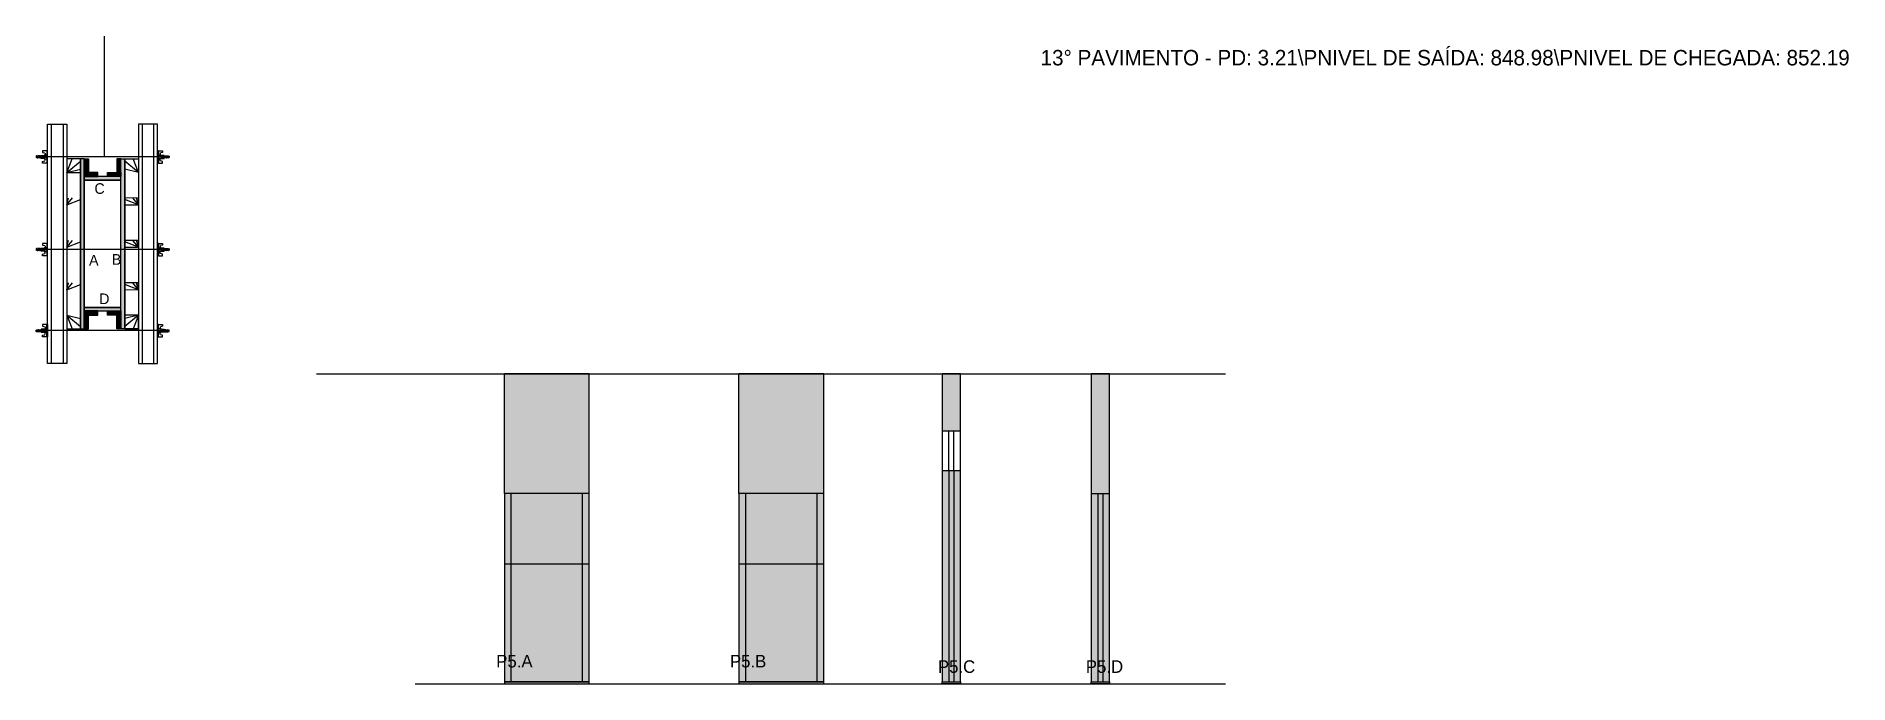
# Model space of a CAD drawing. Header units: metres. Extents: x 4560 to 6439, y 11039 to 11710.
import ezdxf

# ---------------------------------------------------------------- set-up
doc = ezdxf.new("R2010")
doc.units = ezdxf.units.M
for name, color, linetype in [('CHAPA', 7, 'Continuous'), ('COTA', 7, 'Continuous'), ('Hachura', 7, 'Continuous'), ('Madeira', 7, 'Continuous'), ('NOMENCLATURA', 7, 'Continuous'), ('Nível', 7, 'Continuous'), ('Painéis', 7, 'Continuous'), ('Perfil Metálico', 7, 'Continuous'), ('SARR_2.2x7', 7, 'Continuous'), ('SARRAFO', 7, 'Continuous'), ('Texto Seção', 7, 'Continuous'), ('TEXTO_GERAL', 7, 'Continuous')]:
    doc.layers.add(name, color=color, linetype=linetype)

msp = doc.modelspace()

# ---------------------------------------------------------------- hatches: boundary and pattern name
at = {"layer": 'COTA'}
h = msp.add_hatch(color=7, dxfattribs=at)
h.dxf.hatch_style = 1
h.paths.add_polyline_path([(5045.4, 11236.2), (5133.4, 11236.2), (5133.4, 11236.2), (5133.4, 11360.2), (5133.4, 11360.2), (5045.4, 11360.2), (5045.4, 11360.2), (5045.4, 11236.2)])
h = msp.add_hatch(color=7, dxfattribs=at)
h.dxf.hatch_style = 1
h.paths.add_polyline_path([(5288.5, 11236.2), (5376.5, 11236.2), (5376.5, 11236.2), (5376.5, 11360.2), (5376.5, 11360.2), (5288.5, 11360.2), (5288.5, 11360.2), (5288.5, 11236.2)])
h = msp.add_hatch(color=7, dxfattribs=at)
h.dxf.hatch_style = 1
h.paths.add_polyline_path([(5499.1, 11301.2), (5518.1, 11301.2), (5518.1, 11301.2), (5518.1, 11360.2), (5518.1, 11360.2), (5499.1, 11360.2), (5499.1, 11360.2), (5499.1, 11301.2)])
h = msp.add_hatch(color=7, dxfattribs=at)
h.dxf.hatch_style = 1
h.paths.add_polyline_path([(5672.5, 11236.2), (5672.5, 11360.2), (5672.5, 11360.2), (5653.5, 11360.2), (5653.5, 11360.2), (5653.5, 11236.2), (5653.5, 11236.2), (5672.5, 11236.2)])
at = {"layer": 'Hachura'}
h = msp.add_hatch(color=7, dxfattribs=at)
h.dxf.hatch_style = 1
h.paths.add_polyline_path([(4610, 11583), (4606, 11583), (4606, 11583), (4606, 11407), (4606, 11407), (4610, 11407), (4610, 11407), (4610, 11583)])
h = msp.add_hatch(color=7, dxfattribs=at)
h.dxf.hatch_style = 1
h.paths.add_polyline_path([(4610, 11569), (4614.4, 11569), (4614.4, 11569), (4614.4, 11583), (4614.4, 11583), (4610, 11583), (4610, 11583), (4610, 11569)])
h = msp.add_hatch(color=7, dxfattribs=at)
h.dxf.hatch_style = 1
h.paths.add_polyline_path([(4648, 11569), (4643.6, 11569), (4643.6, 11569), (4643.6, 11583), (4643.6, 11583), (4648, 11583), (4648, 11583), (4648, 11569)])
h = msp.add_hatch(color=7, dxfattribs=at)
h.dxf.hatch_style = 1
h.paths.add_polyline_path([(4648, 11583), (4652, 11583), (4652, 11583), (4652, 11407), (4652, 11407), (4648, 11407), (4648, 11407), (4648, 11583)])
h = msp.add_hatch(color=7, dxfattribs=at)
h.dxf.hatch_style = 1
h.paths.add_polyline_path([(4610, 11564.6), (4610, 11569), (4610, 11569), (4624, 11569), (4624, 11569), (4624, 11564.6), (4624, 11564.6), (4610, 11564.6)])
h = msp.add_hatch(color=7, dxfattribs=at)
h.dxf.hatch_style = 1
h.paths.add_polyline_path([(4648, 11561), (4648, 11564.6), (4648, 11564.6), (4610, 11564.6), (4610, 11564.6), (4610, 11561), (4610, 11561), (4648, 11561)])
h = msp.add_hatch(color=7, dxfattribs=at)
h.dxf.hatch_style = 1
h.paths.add_polyline_path([(4648, 11561), (4648, 11564.6), (4648, 11564.6), (4610, 11564.6), (4610, 11564.6), (4610, 11561), (4610, 11561), (4648, 11561)])
h = msp.add_hatch(color=7, dxfattribs=at)
h.dxf.hatch_style = 1
h.paths.add_polyline_path([(4648, 11564.6), (4648, 11569), (4648, 11569), (4634, 11569), (4634, 11569), (4634, 11564.6), (4634, 11564.6), (4648, 11564.6)])
h = msp.add_hatch(color=7, dxfattribs=at)
h.dxf.hatch_style = 1
h.paths.add_polyline_path([(4648, 11425.4), (4648, 11429), (4648, 11429), (4610, 11429), (4610, 11429), (4610, 11425.4), (4610, 11425.4), (4648, 11425.4)])
h = msp.add_hatch(color=7, dxfattribs=at)
h.dxf.hatch_style = 1
h.paths.add_polyline_path([(4648, 11425.4), (4648, 11429), (4648, 11429), (4610, 11429), (4610, 11429), (4610, 11425.4), (4610, 11425.4), (4648, 11425.4)])
h = msp.add_hatch(color=7, dxfattribs=at)
h.dxf.hatch_style = 1
h.paths.add_polyline_path([(4610, 11421), (4610, 11425.4), (4610, 11425.4), (4624, 11425.4), (4624, 11425.4), (4624, 11421), (4624, 11421), (4610, 11421)])
h = msp.add_hatch(color=7, dxfattribs=at)
h.dxf.hatch_style = 1
h.paths.add_polyline_path([(4648, 11421), (4648, 11425.4), (4648, 11425.4), (4634, 11425.4), (4634, 11425.4), (4634, 11421), (4634, 11421), (4648, 11421)])
h = msp.add_hatch(color=7, dxfattribs=at)
h.dxf.hatch_style = 1
h.paths.add_polyline_path([(4610, 11421), (4614.4, 11421), (4614.4, 11421), (4614.4, 11407), (4614.4, 11407), (4610, 11407), (4610, 11407), (4610, 11421)])
h = msp.add_hatch(color=7, dxfattribs=at)
h.dxf.hatch_style = 1
h.paths.add_polyline_path([(4648, 11421), (4643.6, 11421), (4643.6, 11421), (4643.6, 11407), (4643.6, 11407), (4648, 11407), (4648, 11407), (4648, 11421)])
h = msp.add_hatch(color=7, dxfattribs=at)
h.dxf.hatch_style = 1
h.paths.add_polyline_path([(5518.1, 11039.2), (5518.1, 11260.2), (5518.1, 11260.2), (5499.1, 11260.2), (5499.1, 11260.2), (5499.1, 11039.2), (5499.1, 11039.2), (5518.1, 11039.2)])
h = msp.add_hatch(color=7, dxfattribs=at)
h.dxf.hatch_style = 1
h.paths.add_polyline_path([(5045.4, 11236.2), (5045.4, 11163.2), (5045.4, 11163.2), (5133.4, 11163.2), (5133.4, 11163.2), (5133.4, 11236.2), (5133.4, 11236.2), (5045.4, 11236.2)])
h = msp.add_hatch(color=7, dxfattribs=at)
h.dxf.hatch_style = 1
h.paths.add_polyline_path([(5288.5, 11236.2), (5288.5, 11163.2), (5288.5, 11163.2), (5376.5, 11163.2), (5376.5, 11163.2), (5376.5, 11236.2), (5376.5, 11236.2), (5288.5, 11236.2)])
h = msp.add_hatch(color=7, dxfattribs=at)
h.dxf.hatch_style = 1
h.paths.add_polyline_path([(5672.5, 11039.2), (5672.5, 11236.2), (5672.5, 11236.2), (5653.5, 11236.2), (5653.5, 11236.2), (5653.5, 11039.2), (5653.5, 11039.2), (5672.5, 11039.2)])
h = msp.add_hatch(color=7, dxfattribs=at)
h.dxf.hatch_style = 1
h.paths.add_polyline_path([(5133.4, 11039.2), (5133.4, 11163.2), (5133.4, 11163.2), (5045.4, 11163.2), (5045.4, 11163.2), (5045.4, 11039.2), (5045.4, 11039.2), (5133.4, 11039.2)])
h = msp.add_hatch(color=7, dxfattribs=at)
h.dxf.hatch_style = 1
h.paths.add_polyline_path([(5376.5, 11163.2), (5288.5, 11163.2), (5288.5, 11163.2), (5288.5, 11039.2), (5288.5, 11039.2), (5376.5, 11039.2), (5376.5, 11039.2), (5376.5, 11163.2)])

# ---------------------------------------------------------------- linework, layer by layer
at = {"layer": 'CHAPA', "color": 7, "lineweight": 25}
for points in [[(4610, 11583), (4606, 11583), (4606, 11407), (4610, 11407)], [(4610, 11583), (4606, 11583), (4606, 11407), (4610, 11407)], [(4648, 11583), (4652, 11583), (4652, 11407), (4648, 11407)], [(4648, 11583), (4652, 11583), (4652, 11407), (4648, 11407)], [(4648, 11561), (4648, 11564.6), (4610, 11564.6), (4610, 11561)], [(4648, 11561), (4648, 11564.6), (4610, 11564.6), (4610, 11561)], [(4648, 11425.4), (4648, 11429), (4610, 11429), (4610, 11425.4)], [(4648, 11425.4), (4648, 11429), (4610, 11429), (4610, 11425.4)]]:
    msp.add_lwpolyline(points, close=True, dxfattribs=at)
at = {"layer": 'COTA', "color": 7, "lineweight": 25}
for p, q in [((5133.4, 11360.2), (5045.4, 11360.2)), ((5045.4, 11236.2), (5045.4, 11360.2)), ((5133.4, 11236.2), (5133.4, 11360.2)), ((5376.5, 11360.2), (5288.5, 11360.2)), ((5288.5, 11236.2), (5288.5, 11360.2)), ((5376.5, 11236.2), (5376.5, 11360.2))]:
    msp.add_line(p, q, dxfattribs=at)
for points in [[(5518.1, 11301.2), (5518.1, 11360.2), (5499.1, 11360.2), (5499.1, 11301.2)], [(5672.5, 11236.2), (5672.5, 11360.2), (5653.5, 11360.2), (5653.5, 11236.2)]]:
    msp.add_lwpolyline(points, dxfattribs=at)
at = {"layer": 'Defpoints', "color": 7, "lineweight": 25}
msp.add_line((4630.9, 11585), (4630.9, 11710), dxfattribs=at)
at = {"layer": 'Hachura', "color": 7, "lineweight": 25}
for p, q in [((4572, 11591.4), (4566.8, 11591.4)), ((4566.8, 11591.4), (4566.8, 11589.7)), ((4571, 11591.3), (4572, 11591.3)), ((4571, 11591.1), (4572, 11591.1)), ((4571, 11590.7), (4572, 11590.7)), ((4571.1, 11591.4), (4571.1, 11578.5)), ((4571.1, 11591.4), (4571.1, 11586.3)), ((4572, 11578.5), (4572, 11591.4)), ((4686, 11578.5), (4686, 11591.4)), ((4686, 11591.4), (4691.1, 11591.4)), ((4686.9, 11591.3), (4686, 11591.3)), ((4686.9, 11591.1), (4686, 11591.1)), ((4686.9, 11590.7), (4686, 11590.7)), ((4686.9, 11591.4), (4686.9, 11578.5)), ((4686.9, 11591.4), (4686.9, 11586.3)), ((4691.1, 11591.4), (4691.1, 11589.7)), ((4560.5, 11586), (4560.2, 11585.7)), ((4560.2, 11585.7), (4560.2, 11584.4)), ((4560.5, 11584.1), (4560.2, 11584.4)), ((4560.8, 11586), (4560.5, 11586)), ((4560.5, 11586), (4560.5, 11586)), ((4560.5, 11584.1), (4560.5, 11586)), ((4561.1, 11584.1), (4560.5, 11585.3)), ((4561.1, 11584), (4560.5, 11585.1)), ((4560.5, 11584.6), (4560.8, 11583.9)), ((4560.5, 11584.3), (4560.6, 11584.1)), ((4560.6, 11584.1), (4560.5, 11584.1)), ((4560.8, 11586), (4561.8, 11584.1)), ((4560.8, 11586), (4561.8, 11584.1)), ((4560.9, 11586.1), (4562, 11583.9)), ((4562.2, 11584), (4561.1, 11586.1)), ((4561.1, 11584.1), (4561.8, 11584.1)), ((4562, 11586), (4561.3, 11586)), ((4562.3, 11584.1), (4561.3, 11586)), ((4562, 11586), (4562.9, 11584.1)), ((4562.1, 11586.1), (4563.1, 11583.9)), ((4563.4, 11584), (4562.3, 11586.1)), ((4562.9, 11584.1), (4562.3, 11584.1)), ((4563.1, 11586), (4562.5, 11586)), ((4563.5, 11584.1), (4562.5, 11586)), ((4562.7, 11586), (4562.5, 11586)), ((4563.1, 11586), (4564.1, 11584.1)), ((4563.2, 11586.1), (4564.3, 11583.9)), ((4564.5, 11584), (4563.5, 11586.1)), ((4563.7, 11584.1), (4563.5, 11584.1)), ((4564.3, 11586), (4563.6, 11586)), ((4564.6, 11584.1), (4563.6, 11586)), ((4563.7, 11584.1), (4564.1, 11584.1)), ((4564.3, 11586), (4565.3, 11584.1)), ((4565.3, 11584.8), (4564.6, 11586.1)), ((4564.6, 11584.1), (4565.3, 11584.1)), ((4565.3, 11585.1), (4564.8, 11586)), ((4565.3, 11586), (4564.8, 11586)), ((4696.8, 11585), (4565, 11585)), ((4565.3, 11583.3), (4565.3, 11586.6)), ((4565.3, 11583.3), (4565.3, 11586.6)), ((4565.3, 11586.6), (4568.5, 11586.6)), ((4565.3, 11585.6), (4568.5, 11585.6)), ((4565.3, 11584.1), (4568.5, 11584.1)), ((4568.5, 11583.3), (4565.3, 11583.3)), ((4566.8, 11589.7), (4569, 11589.2)), ((4566.8, 11580.2), (4569, 11580.8)), ((4566.8, 11578.5), (4566.8, 11580.2)), ((4571.1, 11578.5), (4566.8, 11578.5)), ((4568.5, 11586.9), (4568.5, 11583)), ((4571.1, 11586.9), (4568.5, 11586.9)), ((4568.5, 11583), (4568.5, 11583.3)), ((4568.5, 11583), (4568.5, 11583.3)), ((4568.5, 11583), (4571.1, 11583)), ((4571.1, 11585.3), (4569.1, 11585.3)), ((4569.1, 11584.8), (4571.1, 11584.8)), ((4569.3, 11588.8), (4569.3, 11586.9)), ((4569.3, 11581.1), (4569.3, 11583)), ((4571, 11590.3), (4572, 11590.3)), ((4571, 11589.4), (4572, 11589.4)), ((4571, 11588), (4572, 11588)), ((4571, 11581.9), (4572, 11581.9)), ((4571, 11580.5), (4572, 11580.5)), ((4571, 11579.7), (4572, 11579.7)), ((4571, 11579.2), (4572, 11579.2)), ((4571, 11578.9), (4572, 11578.9)), ((4571, 11578.6), (4572, 11578.6)), ((4571.1, 11585), (4571.1, 11586.9)), ((4571.1, 11586.3), (4571.1, 11585.6)), ((4571.1, 11585), (4572, 11585)), ((4571.1, 11578.5), (4572, 11578.5)), ((4571.4, 11585.9), (4571.2, 11585.9)), ((4571.2, 11584), (4571.6, 11584)), ((4571.8, 11585.9), (4571.4, 11585.9)), ((4572, 11579.5), (4572, 11587.3)), ((4686.9, 11590.3), (4686, 11590.3)), ((4686.9, 11589.4), (4686, 11589.4)), ((4686.9, 11588), (4686, 11588)), ((4686, 11579.5), (4686, 11587.3)), ((4686.9, 11585), (4686, 11585)), ((4686.9, 11581.9), (4686, 11581.9)), ((4686.9, 11580.5), (4686, 11580.5)), ((4686.9, 11579.7), (4686, 11579.7)), ((4686.9, 11579.2), (4686, 11579.2)), ((4686.9, 11578.9), (4686, 11578.9)), ((4686.9, 11578.6), (4686, 11578.6)), ((4686.9, 11578.5), (4686, 11578.5)), ((4686.1, 11585.9), (4686.6, 11585.9)), ((4686.7, 11584), (4686.3, 11584)), ((4686.6, 11585.9), (4686.8, 11585.9)), ((4686.9, 11585), (4686.9, 11586.9)), ((4686.9, 11586.9), (4689.5, 11586.9)), ((4686.9, 11586.3), (4686.9, 11585.6)), ((4686.9, 11585.3), (4688.9, 11585.3)), ((4688.9, 11584.8), (4686.9, 11584.8)), ((4689.5, 11583), (4686.9, 11583)), ((4686.9, 11578.5), (4691.1, 11578.5)), ((4688.7, 11588.8), (4688.7, 11586.9)), ((4688.7, 11581.1), (4688.7, 11583)), ((4691.1, 11589.7), (4688.9, 11589.2)), ((4691.1, 11580.2), (4688.9, 11580.8)), ((4689.5, 11586.9), (4689.5, 11583)), ((4692.7, 11586.6), (4689.5, 11586.6)), ((4692.7, 11585.6), (4689.5, 11585.6)), ((4692.7, 11584.1), (4689.5, 11584.1)), ((4689.5, 11583.3), (4692.7, 11583.3)), ((4689.5, 11583), (4689.5, 11583.3)), ((4689.5, 11583), (4689.5, 11583.3)), ((4691.1, 11578.5), (4691.1, 11580.2)), ((4692.6, 11583.3), (4692.6, 11586.6)), ((4692.7, 11583.3), (4692.7, 11586.6)), ((4692.7, 11584.8), (4693.3, 11586.1)), ((4693.6, 11586), (4692.7, 11584.1)), ((4692.7, 11585.1), (4693.1, 11586)), ((4692.7, 11586), (4693.1, 11586)), ((4693.3, 11584.1), (4692.7, 11584.1)), ((4693.3, 11584.1), (4694.3, 11586)), ((4693.4, 11584), (4694.5, 11586.1)), ((4694.7, 11586.1), (4693.6, 11583.9)), ((4693.6, 11586), (4694.3, 11586)), ((4694.8, 11586), (4693.8, 11584.1)), ((4694.3, 11584.1), (4693.8, 11584.1)), ((4694.3, 11584.1), (4694.5, 11584.1)), ((4694.5, 11584.1), (4695.4, 11586)), ((4694.6, 11584), (4695.6, 11586.1)), ((4695.9, 11586.1), (4694.8, 11583.9)), ((4694.8, 11586), (4695.4, 11586)), ((4696, 11586), (4695, 11584.1)), ((4695, 11584.1), (4695.6, 11584.1)), ((4695.2, 11586), (4695.4, 11586)), ((4695.6, 11584.1), (4696.6, 11586)), ((4695.7, 11584), (4696.8, 11586.1)), ((4697, 11586.1), (4696, 11583.9)), ((4696, 11586), (4696.6, 11586)), ((4697.1, 11586), (4696.2, 11584.1)), ((4697.1, 11586), (4696.2, 11584.1)), ((4696.8, 11584.1), (4696.2, 11584.1)), ((4696.8, 11584.1), (4697.4, 11585.3)), ((4696.9, 11584), (4697.4, 11585.1)), ((4697.1, 11586), (4697.4, 11586)), ((4697.4, 11584.6), (4697.1, 11583.9)), ((4697.4, 11584.3), (4697.3, 11584.1)), ((4697.3, 11584.1), (4697.4, 11584.1)), ((4697.4, 11586), (4697.4, 11586)), ((4697.4, 11586), (4697.8, 11585.7)), ((4697.4, 11584.1), (4697.4, 11586)), ((4697.4, 11584.1), (4697.8, 11584.4)), ((4697.8, 11585.7), (4697.8, 11584.4)), ((4560.5, 11490), (4560.2, 11489.7)), ((4560.2, 11489.7), (4560.2, 11488.4)), ((4560.5, 11488.1), (4560.2, 11488.4)), ((4560.8, 11490), (4560.5, 11490)), ((4560.5, 11490), (4560.5, 11490)), ((4560.5, 11488.1), (4560.5, 11490)), ((4561.1, 11488.1), (4560.5, 11489.3)), ((4561.1, 11488), (4560.5, 11489.1)), ((4560.5, 11488.6), (4560.8, 11487.9)), ((4560.5, 11488.3), (4560.6, 11488.1)), ((4560.6, 11488.1), (4560.5, 11488.1)), ((4560.8, 11490), (4561.8, 11488.1)), ((4560.8, 11490), (4561.8, 11488.1)), ((4560.9, 11490.1), (4562, 11487.9)), ((4562.2, 11488), (4561.1, 11490.1)), ((4561.1, 11488.1), (4561.8, 11488.1)), ((4562, 11490), (4561.3, 11490)), ((4562.3, 11488.1), (4561.3, 11490)), ((4562, 11490), (4562.9, 11488.1)), ((4562.1, 11490.1), (4563.1, 11487.9)), ((4563.4, 11488), (4562.3, 11490.1)), ((4562.9, 11488.1), (4562.3, 11488.1)), ((4563.1, 11490), (4562.5, 11490)), ((4563.5, 11488.1), (4562.5, 11490)), ((4562.7, 11490), (4562.5, 11490)), ((4563.1, 11490), (4564.1, 11488.1)), ((4563.2, 11490.1), (4564.3, 11487.9)), ((4564.5, 11488), (4563.5, 11490.1)), ((4563.7, 11488.1), (4563.5, 11488.1)), ((4564.3, 11490), (4563.6, 11490)), ((4564.6, 11488.1), (4563.6, 11490)), ((4563.7, 11488.1), (4564.1, 11488.1)), ((4564.3, 11490), (4565.3, 11488.1)), ((4565.3, 11488.8), (4564.6, 11490.1)), ((4564.6, 11488.1), (4565.3, 11488.1)), ((4565.3, 11489.1), (4564.8, 11490)), ((4565.3, 11490), (4564.8, 11490)), ((4696.8, 11489), (4565, 11489)), ((4565.3, 11487.3), (4565.3, 11490.6)), ((4565.3, 11487.3), (4565.3, 11490.6)), ((4565.3, 11490.6), (4568.5, 11490.6)), ((4565.3, 11489.6), (4568.5, 11489.6)), ((4565.3, 11488.1), (4568.5, 11488.1)), ((4568.5, 11487.3), (4565.3, 11487.3)), ((4572, 11495.4), (4566.8, 11495.4)), ((4566.8, 11495.4), (4566.8, 11493.7)), ((4566.8, 11493.7), (4569, 11493.2)), ((4566.8, 11484.2), (4569, 11484.8)), ((4566.8, 11482.5), (4566.8, 11484.2)), ((4571.1, 11482.5), (4566.8, 11482.5)), ((4568.5, 11490.9), (4568.5, 11487)), ((4571.1, 11490.9), (4568.5, 11490.9)), ((4568.5, 11487), (4568.5, 11487.3)), ((4568.5, 11487), (4568.5, 11487.3)), ((4568.5, 11487), (4571.1, 11487)), ((4571.1, 11489.3), (4569.1, 11489.3)), ((4569.1, 11488.8), (4571.1, 11488.8)), ((4569.3, 11492.8), (4569.3, 11490.9)), ((4569.3, 11485.1), (4569.3, 11487)), ((4571, 11495.3), (4572, 11495.3)), ((4571, 11495.1), (4572, 11495.1)), ((4571, 11494.7), (4572, 11494.7)), ((4571, 11494.3), (4572, 11494.3)), ((4571, 11493.4), (4572, 11493.4)), ((4571, 11492), (4572, 11492)), ((4571, 11485.9), (4572, 11485.9)), ((4571, 11484.5), (4572, 11484.5)), ((4571, 11483.7), (4572, 11483.7)), ((4571, 11483.2), (4572, 11483.2)), ((4571, 11482.9), (4572, 11482.9)), ((4571, 11482.6), (4572, 11482.6)), ((4571.1, 11495.4), (4571.1, 11482.5)), ((4571.1, 11495.4), (4571.1, 11490.3)), ((4571.1, 11489), (4571.1, 11490.9)), ((4571.1, 11490.3), (4571.1, 11489.6)), ((4571.1, 11489), (4572, 11489)), ((4571.1, 11482.5), (4572, 11482.5)), ((4571.4, 11489.9), (4571.2, 11489.9)), ((4571.2, 11488), (4571.6, 11488)), ((4571.8, 11489.9), (4571.4, 11489.9)), ((4572, 11482.5), (4572, 11495.4)), ((4572, 11483.5), (4572, 11491.3)), ((4686, 11482.5), (4686, 11495.4)), ((4686, 11495.4), (4691.1, 11495.4)), ((4686.9, 11495.3), (4686, 11495.3)), ((4686.9, 11495.1), (4686, 11495.1)), ((4686.9, 11494.7), (4686, 11494.7)), ((4686.9, 11494.3), (4686, 11494.3)), ((4686.9, 11493.4), (4686, 11493.4)), ((4686.9, 11492), (4686, 11492)), ((4686, 11483.5), (4686, 11491.3)), ((4686.9, 11489), (4686, 11489)), ((4686.9, 11485.9), (4686, 11485.9)), ((4686.9, 11484.5), (4686, 11484.5)), ((4686.9, 11483.7), (4686, 11483.7)), ((4686.9, 11483.2), (4686, 11483.2)), ((4686.9, 11482.9), (4686, 11482.9)), ((4686.9, 11482.6), (4686, 11482.6)), ((4686.9, 11482.5), (4686, 11482.5)), ((4686.1, 11489.9), (4686.6, 11489.9)), ((4686.7, 11488), (4686.3, 11488)), ((4686.6, 11489.9), (4686.8, 11489.9)), ((4686.9, 11495.4), (4686.9, 11482.5)), ((4686.9, 11495.4), (4686.9, 11490.3)), ((4686.9, 11489), (4686.9, 11490.9)), ((4686.9, 11490.9), (4689.5, 11490.9)), ((4686.9, 11490.3), (4686.9, 11489.6)), ((4686.9, 11489.3), (4688.9, 11489.3)), ((4688.9, 11488.8), (4686.9, 11488.8)), ((4689.5, 11487), (4686.9, 11487)), ((4686.9, 11482.5), (4691.1, 11482.5)), ((4688.7, 11492.8), (4688.7, 11490.9)), ((4688.7, 11485.1), (4688.7, 11487)), ((4691.1, 11493.7), (4688.9, 11493.2)), ((4691.1, 11484.2), (4688.9, 11484.8)), ((4689.5, 11490.9), (4689.5, 11487)), ((4692.7, 11490.6), (4689.5, 11490.6)), ((4692.7, 11489.6), (4689.5, 11489.6)), ((4692.7, 11488.1), (4689.5, 11488.1)), ((4689.5, 11487.3), (4692.7, 11487.3)), ((4689.5, 11487), (4689.5, 11487.3)), ((4689.5, 11487), (4689.5, 11487.3)), ((4691.1, 11495.4), (4691.1, 11493.7)), ((4691.1, 11482.5), (4691.1, 11484.2)), ((4692.6, 11487.3), (4692.6, 11490.6)), ((4692.7, 11487.3), (4692.7, 11490.6)), ((4692.7, 11488.8), (4693.3, 11490.1)), ((4693.6, 11490), (4692.7, 11488.1)), ((4692.7, 11489.1), (4693.1, 11490)), ((4692.7, 11490), (4693.1, 11490)), ((4693.3, 11488.1), (4692.7, 11488.1)), ((4693.3, 11488.1), (4694.3, 11490)), ((4693.4, 11488), (4694.5, 11490.1)), ((4694.7, 11490.1), (4693.6, 11487.9)), ((4693.6, 11490), (4694.3, 11490)), ((4694.8, 11490), (4693.8, 11488.1)), ((4694.3, 11488.1), (4693.8, 11488.1)), ((4694.3, 11488.1), (4694.5, 11488.1)), ((4694.5, 11488.1), (4695.4, 11490)), ((4694.6, 11488), (4695.6, 11490.1)), ((4695.9, 11490.1), (4694.8, 11487.9)), ((4694.8, 11490), (4695.4, 11490)), ((4696, 11490), (4695, 11488.1)), ((4695, 11488.1), (4695.6, 11488.1)), ((4695.2, 11490), (4695.4, 11490)), ((4695.6, 11488.1), (4696.6, 11490)), ((4695.7, 11488), (4696.8, 11490.1)), ((4697, 11490.1), (4696, 11487.9)), ((4696, 11490), (4696.6, 11490)), ((4697.1, 11490), (4696.2, 11488.1)), ((4697.1, 11490), (4696.2, 11488.1)), ((4696.8, 11488.1), (4696.2, 11488.1)), ((4696.8, 11488.1), (4697.4, 11489.3)), ((4696.9, 11488), (4697.4, 11489.1)), ((4697.1, 11490), (4697.4, 11490)), ((4697.4, 11488.6), (4697.1, 11487.9)), ((4697.4, 11488.3), (4697.3, 11488.1)), ((4697.3, 11488.1), (4697.4, 11488.1)), ((4697.4, 11490), (4697.4, 11490)), ((4697.4, 11490), (4697.8, 11489.7)), ((4697.4, 11488.1), (4697.4, 11490)), ((4697.4, 11488.1), (4697.8, 11488.4)), ((4697.8, 11489.7), (4697.8, 11488.4)), ((4560.5, 11405.9), (4560.2, 11405.5)), ((4560.2, 11404.2), (4560.2, 11405.5)), ((4560.5, 11403.9), (4560.2, 11404.2)), ((4560.5, 11405.3), (4560.8, 11406)), ((4561.1, 11406), (4560.5, 11404.8)), ((4560.5, 11405.6), (4560.6, 11405.9)), ((4560.6, 11405.9), (4560.5, 11405.9)), ((4561.1, 11405.9), (4560.5, 11404.6)), ((4560.5, 11405.9), (4560.5, 11403.9)), ((4560.8, 11403.9), (4560.5, 11403.9)), ((4560.5, 11403.9), (4560.5, 11403.9)), ((4560.8, 11403.9), (4561.8, 11405.9)), ((4560.8, 11403.9), (4561.8, 11405.9)), ((4560.9, 11403.9), (4562, 11406)), ((4562.2, 11406), (4561.1, 11403.8)), ((4561.1, 11405.9), (4561.8, 11405.9)), ((4562.3, 11405.9), (4561.3, 11403.9)), ((4562, 11403.9), (4561.3, 11403.9)), ((4562, 11403.9), (4562.9, 11405.9)), ((4562.1, 11403.9), (4563.1, 11406)), ((4563.4, 11406), (4562.3, 11403.8)), ((4562.9, 11405.9), (4562.3, 11405.9)), ((4563.5, 11405.9), (4562.5, 11403.9)), ((4563.1, 11403.9), (4562.5, 11403.9)), ((4562.7, 11403.9), (4562.5, 11403.9)), ((4563.1, 11403.9), (4564.1, 11405.9)), ((4563.2, 11403.9), (4564.3, 11406)), ((4564.5, 11406), (4563.5, 11403.8)), ((4563.7, 11405.9), (4563.5, 11405.9)), ((4564.6, 11405.9), (4563.6, 11403.9)), ((4564.3, 11403.9), (4563.6, 11403.9)), ((4563.7, 11405.9), (4564.1, 11405.9)), ((4564.3, 11403.9), (4565.3, 11405.9)), ((4564.6, 11405.9), (4565.3, 11405.9)), ((4565.3, 11405.1), (4564.6, 11403.8)), ((4565.3, 11404.8), (4564.8, 11403.9)), ((4565.3, 11403.9), (4564.8, 11403.9)), ((4696.8, 11405), (4565, 11405)), ((4565.3, 11406.6), (4565.3, 11403.3)), ((4565.3, 11406.6), (4565.3, 11403.3)), ((4568.5, 11406.6), (4565.3, 11406.6)), ((4565.3, 11405.9), (4568.5, 11405.9)), ((4565.3, 11404.3), (4568.5, 11404.3)), ((4565.3, 11403.3), (4568.5, 11403.3)), ((4571.1, 11411.4), (4566.8, 11411.4)), ((4566.8, 11411.4), (4566.8, 11409.7)), ((4566.8, 11409.7), (4569, 11409.1)), ((4568.5, 11403), (4568.5, 11406.9)), ((4568.5, 11406.9), (4571.1, 11406.9)), ((4568.5, 11406.9), (4568.5, 11406.6)), ((4568.5, 11406.9), (4568.5, 11406.6)), ((4571.1, 11403), (4568.5, 11403)), ((4569.1, 11405.2), (4571.1, 11405.2)), ((4571.1, 11404.6), (4569.1, 11404.6)), ((4569.3, 11408.8), (4569.3, 11406.9)), ((4569.3, 11401.1), (4569.3, 11403)), ((4571, 11411.3), (4572, 11411.3)), ((4571, 11411.1), (4572, 11411.1)), ((4571, 11410.7), (4572, 11410.7)), ((4571, 11410.3), (4572, 11410.3)), ((4571, 11409.4), (4572, 11409.4)), ((4571, 11408), (4572, 11408)), ((4571.1, 11398.5), (4571.1, 11411.4)), ((4571.1, 11411.4), (4572, 11411.4)), ((4571.1, 11405), (4571.1, 11403)), ((4571.1, 11405), (4572, 11405)), ((4571.1, 11403.7), (4571.1, 11404.3)), ((4571.1, 11398.5), (4571.1, 11403.7)), ((4571.2, 11405.9), (4571.6, 11405.9)), ((4571.4, 11404), (4571.2, 11404)), ((4571.8, 11404), (4571.4, 11404)), ((4572, 11411.4), (4572, 11398.5)), ((4572, 11410.5), (4572, 11402.6)), ((4686, 11411.4), (4686, 11398.5)), ((4686.9, 11411.4), (4686, 11411.4)), ((4686.9, 11411.3), (4686, 11411.3)), ((4686.9, 11411.1), (4686, 11411.1)), ((4686.9, 11410.7), (4686, 11410.7)), ((4686, 11410.5), (4686, 11402.6)), ((4686.9, 11410.3), (4686, 11410.3)), ((4686.9, 11409.4), (4686, 11409.4)), ((4686.9, 11408), (4686, 11408)), ((4686.9, 11405), (4686, 11405)), ((4686.1, 11404), (4686.6, 11404)), ((4686.7, 11405.9), (4686.3, 11405.9)), ((4686.6, 11404), (4686.8, 11404)), ((4686.9, 11398.5), (4686.9, 11411.4)), ((4686.9, 11411.4), (4691.1, 11411.4)), ((4689.5, 11406.9), (4686.9, 11406.9)), ((4688.9, 11405.2), (4686.9, 11405.2)), ((4686.9, 11405), (4686.9, 11403)), ((4686.9, 11404.6), (4688.9, 11404.6)), ((4686.9, 11403.7), (4686.9, 11404.3)), ((4686.9, 11398.5), (4686.9, 11403.7)), ((4686.9, 11403), (4689.5, 11403)), ((4688.7, 11408.8), (4688.7, 11406.9)), ((4688.7, 11401.1), (4688.7, 11403)), ((4691.1, 11409.7), (4688.9, 11409.1)), ((4689.5, 11403), (4689.5, 11406.9)), ((4689.5, 11406.9), (4689.5, 11406.6)), ((4689.5, 11406.9), (4689.5, 11406.6)), ((4689.5, 11406.6), (4692.7, 11406.6)), ((4692.7, 11405.9), (4689.5, 11405.9)), ((4692.7, 11404.3), (4689.5, 11404.3)), ((4692.7, 11403.3), (4689.5, 11403.3)), ((4691.1, 11411.4), (4691.1, 11409.7)), ((4692.6, 11406.6), (4692.6, 11403.3)), ((4692.7, 11406.6), (4692.7, 11403.3)), ((4693.3, 11405.9), (4692.7, 11405.9)), ((4693.6, 11403.9), (4692.7, 11405.9)), ((4692.7, 11405.1), (4693.3, 11403.8)), ((4692.7, 11404.8), (4693.1, 11403.9)), ((4692.7, 11403.9), (4693.1, 11403.9)), ((4693.3, 11405.9), (4694.3, 11403.9)), ((4693.4, 11406), (4694.5, 11403.8)), ((4694.7, 11403.9), (4693.6, 11406)), ((4693.6, 11403.9), (4694.3, 11403.9)), ((4694.3, 11405.9), (4693.8, 11405.9)), ((4694.8, 11403.9), (4693.8, 11405.9)), ((4694.3, 11405.9), (4694.5, 11405.9)), ((4694.5, 11405.9), (4695.4, 11403.9)), ((4694.6, 11406), (4695.6, 11403.8)), ((4695.9, 11403.9), (4694.8, 11406)), ((4694.8, 11403.9), (4695.4, 11403.9)), ((4695, 11405.9), (4695.6, 11405.9)), ((4696, 11403.9), (4695, 11405.9)), ((4695.2, 11403.9), (4695.4, 11403.9)), ((4695.6, 11405.9), (4696.6, 11403.9)), ((4695.7, 11406), (4696.8, 11403.8)), ((4697, 11403.9), (4696, 11406)), ((4696, 11403.9), (4696.6, 11403.9)), ((4697.1, 11403.9), (4696.2, 11405.9)), ((4696.8, 11405.9), (4696.2, 11405.9)), ((4697.1, 11403.9), (4696.2, 11405.9)), ((4696.8, 11405.9), (4697.4, 11404.6)), ((4696.9, 11406), (4697.4, 11404.8)), ((4697.4, 11405.3), (4697.1, 11406)), ((4697.1, 11403.9), (4697.4, 11403.9)), ((4697.4, 11405.6), (4697.3, 11405.9)), ((4697.3, 11405.9), (4697.4, 11405.9)), ((4697.4, 11405.9), (4697.8, 11405.5)), ((4697.4, 11405.9), (4697.4, 11403.9)), ((4697.4, 11403.9), (4697.8, 11404.2)), ((4697.4, 11403.9), (4697.4, 11403.9)), ((4697.8, 11404.2), (4697.8, 11405.5)), ((4566.8, 11400.2), (4569, 11400.8)), ((4566.8, 11398.5), (4566.8, 11400.2)), ((4572, 11398.5), (4566.8, 11398.5)), ((4571, 11401.9), (4572, 11401.9)), ((4571, 11400.5), (4572, 11400.5)), ((4571, 11399.7), (4572, 11399.7)), ((4571, 11399.2), (4572, 11399.2)), ((4571, 11398.9), (4572, 11398.9)), ((4571, 11398.6), (4572, 11398.6)), ((4686.9, 11401.9), (4686, 11401.9)), ((4686.9, 11400.5), (4686, 11400.5)), ((4686.9, 11399.7), (4686, 11399.7)), ((4686.9, 11399.2), (4686, 11399.2)), ((4686.9, 11398.9), (4686, 11398.9)), ((4686.9, 11398.6), (4686, 11398.6)), ((4686, 11398.5), (4691.1, 11398.5)), ((4691.1, 11400.2), (4688.9, 11400.8)), ((4691.1, 11398.5), (4691.1, 11400.2))]:
    msp.add_line(p, q, dxfattribs=at)
at = {"layer": 'Madeira', "color": 7, "lineweight": 25}
for p, q in [((4592, 11568.9), (4597.4, 11582.9)), ((4592, 11568.9), (4606, 11580.5)), ((4592, 11568.9), (4606, 11572.4)), ((4666, 11568.9), (4652, 11580.5)), ((4666, 11568.9), (4652, 11572.4)), ((4666, 11568.9), (4660.6, 11582.9)), ((4592, 11535.4), (4597.7, 11542.5)), ((4592, 11535.4), (4593.7, 11542.4)), ((4592, 11535.4), (4606, 11540.9)), ((4666, 11535.4), (4652, 11540.9)), ((4666, 11535.4), (4660.2, 11542.5)), ((4666, 11535.4), (4664.2, 11542.4)), ((4592, 11491.4), (4597.7, 11498.5)), ((4592, 11491.4), (4593.7, 11498.4)), ((4592, 11491.4), (4606, 11496.9)), ((4666, 11491.4), (4652, 11496.9)), ((4666, 11491.4), (4660.2, 11498.5)), ((4666, 11491.4), (4664.2, 11498.4)), ((4592, 11447.4), (4597.7, 11454.5)), ((4592, 11447.4), (4593.7, 11454.4)), ((4592, 11447.4), (4606, 11452.9)), ((4666, 11447.4), (4652, 11452.9)), ((4666, 11447.4), (4660.2, 11454.5)), ((4666, 11447.4), (4664.2, 11454.4)), ((4592, 11420.9), (4606, 11409.4)), ((4592, 11420.9), (4606, 11417.5)), ((4592, 11420.9), (4597.4, 11407)), ((4666, 11420.9), (4652, 11409.4)), ((4666, 11420.9), (4652, 11417.5)), ((4666, 11420.9), (4660.5, 11407))]:
    msp.add_line(p, q, dxfattribs=at)
for points in [[(4592, 11568.9), (4606, 11569), (4606, 11583), (4592, 11582.9)], [(4592, 11406.9), (4606, 11407), (4606, 11583), (4592, 11582.9)], [(4666, 11406.9), (4652, 11407), (4652, 11583), (4666, 11582.9)], [(4666, 11535.4), (4666, 11542.4), (4652, 11542.5), (4652, 11535.5)], [(4666, 11491.4), (4666, 11498.4), (4652, 11498.5), (4652, 11491.5)], [(4666, 11447.4), (4666, 11454.4), (4652, 11454.5), (4652, 11447.5)], [(4666, 11420.9), (4652, 11421), (4652, 11407), (4666, 11406.9)]]:
    msp.add_lwpolyline(points, close=True, dxfattribs=at)
at = {"layer": 'Nível', "color": 7, "lineweight": 25}
for p, q in [((4850.6, 11360.2), (5792.6, 11360.2)), ((4952.8, 11039.2), (5792.6, 11039.2))]:
    msp.add_line(p, q, dxfattribs=at)
at = {"layer": 'Painéis', "color": 7, "lineweight": 25}
for p, q in [((5499.1, 11301.2), (5499.1, 11041.2)), ((5499.1, 11301.2), (5518.1, 11301.2)), ((5518.1, 11041.2), (5518.1, 11301.2)), ((5499.1, 11260.2), (5518.1, 11260.2)), ((5045.4, 11236.2), (5045.4, 11039.2)), ((5133.4, 11236.2), (5045.4, 11236.2)), ((5133.4, 11039.2), (5133.4, 11236.2)), ((5288.5, 11236.2), (5288.5, 11039.2)), ((5376.5, 11236.2), (5288.5, 11236.2)), ((5376.5, 11039.2), (5376.5, 11236.2)), ((5653.5, 11236.2), (5653.5, 11041.2)), ((5653.5, 11236.2), (5672.5, 11236.2)), ((5672.5, 11041.2), (5672.5, 11236.2)), ((5133.4, 11163.2), (5045.4, 11163.2)), ((5376.5, 11163.2), (5288.5, 11163.2)), ((5045.4, 11041.2), (5133.4, 11041.2)), ((5288.5, 11041.2), (5376.5, 11041.2)), ((5499.1, 11041.2), (5518.1, 11041.2)), ((5653.5, 11041.2), (5672.5, 11041.2))]:
    msp.add_line(p, q, dxfattribs=at)
for points in [[(4610, 11429), (4648, 11429), (4648, 11561), (4610, 11561)], [(5133.4, 11041.2), (5045.4, 11041.2), (5045.4, 11039.2), (5133.4, 11039.2)], [(5376.5, 11041.2), (5288.5, 11041.2), (5288.5, 11039.2), (5376.5, 11039.2)], [(5499.1, 11041.2), (5518.1, 11041.2), (5518.1, 11039.2), (5499.1, 11039.2)], [(5653.5, 11041.2), (5672.5, 11041.2), (5672.5, 11039.2), (5653.5, 11039.2)]]:
    msp.add_lwpolyline(points, close=True, dxfattribs=at)
at = {"layer": 'Perfil Metálico', "color": 7, "lineweight": 25}
for points in [[(4572, 11619), (4592, 11619), (4592, 11371), (4572, 11371)], [(4588, 11371), (4576, 11371), (4576, 11619), (4588, 11619)], [(4686, 11619), (4666, 11619), (4666, 11371), (4686, 11371)], [(4670, 11371), (4682, 11371), (4682, 11619), (4670, 11619)]]:
    msp.add_lwpolyline(points, close=True, dxfattribs=at)
at = {"layer": 'SARR_2.2x7', "color": 7, "lineweight": 25}
for p, q in [((5506.1, 11260.2), (5506.1, 11301.2)), ((5511.1, 11260.2), (5511.1, 11301.2)), ((5506.1, 11260.2), (5506.1, 11041.2)), ((5511.1, 11260.2), (5511.1, 11041.2)), ((5052.4, 11163.2), (5052.4, 11236.2)), ((5126.4, 11163.2), (5126.4, 11236.2)), ((5295.5, 11163.2), (5295.5, 11236.2)), ((5369.5, 11163.2), (5369.5, 11236.2)), ((5660.5, 11236.2), (5660.5, 11041.2)), ((5665.5, 11236.2), (5665.5, 11041.2)), ((5052.4, 11041.2), (5052.4, 11163.2)), ((5126.4, 11041.2), (5126.4, 11163.2)), ((5295.5, 11041.2), (5295.5, 11163.2)), ((5369.5, 11041.2), (5369.5, 11163.2)), ((5052.4, 11041.2), (5052.4, 11041.2)), ((5126.4, 11041.2), (5126.4, 11041.2)), ((5295.5, 11041.2), (5295.5, 11041.2)), ((5369.5, 11041.2), (5369.5, 11041.2))]:
    msp.add_line(p, q, dxfattribs=at)
at = {"layer": 'SARRAFO', "color": 7, "lineweight": 25}
for points in [[(4614.4, 11583), (4614.4, 11569), (4610, 11569), (4610, 11583)], [(4643.6, 11583), (4643.6, 11569), (4648, 11569), (4648, 11583)], [(4624, 11569), (4610, 11569), (4610, 11564.6), (4624, 11564.6)], [(4634, 11569), (4648, 11569), (4648, 11564.6), (4634, 11564.6)], [(4624, 11425.4), (4610, 11425.4), (4610, 11421), (4624, 11421)], [(4634, 11425.4), (4648, 11425.4), (4648, 11421), (4634, 11421)], [(4614.4, 11407), (4614.4, 11421), (4610, 11421), (4610, 11407)], [(4643.6, 11407), (4643.6, 11421), (4648, 11421), (4648, 11407)]]:
    msp.add_lwpolyline(points, close=True, dxfattribs=at)

# ---------------------------------------------------------------- texts
at = {"layer": 'NOMENCLATURA', "color": 7, "lineweight": 25}
msp.add_text('13° PAVIMENTO - PD: 3.21\\PNIVEL DE SAÍDA: 848.98\\PNIVEL DE CHEGADA: 852.19', height=16, dxfattribs=at).set_placement((5601.1, 11679.8))
at = {"layer": 'Texto Seção', "color": 7, "lineweight": 25}
for s, p in [('P5.A', (5036.9, 11056.1)), ('P5.B', (5279.1, 11056.1)), ('P5.C', (5494.7, 11050.5)), ('P5.D', (5648, 11050.5))]:
    msp.add_text(s, height=13, dxfattribs=at).set_placement(p)
at = {"layer": 'TEXTO_GERAL', "color": 7, "lineweight": 25}
for s, p in [('C', (4620.5, 11546.7)), ('A', (4614.9, 11472.5)), ('B', (4638.5, 11473.3)), ('D', (4625.4, 11432.5))]:
    msp.add_text(s, height=11, dxfattribs=at).set_placement(p)

doc.saveas('drawing.dxf')
